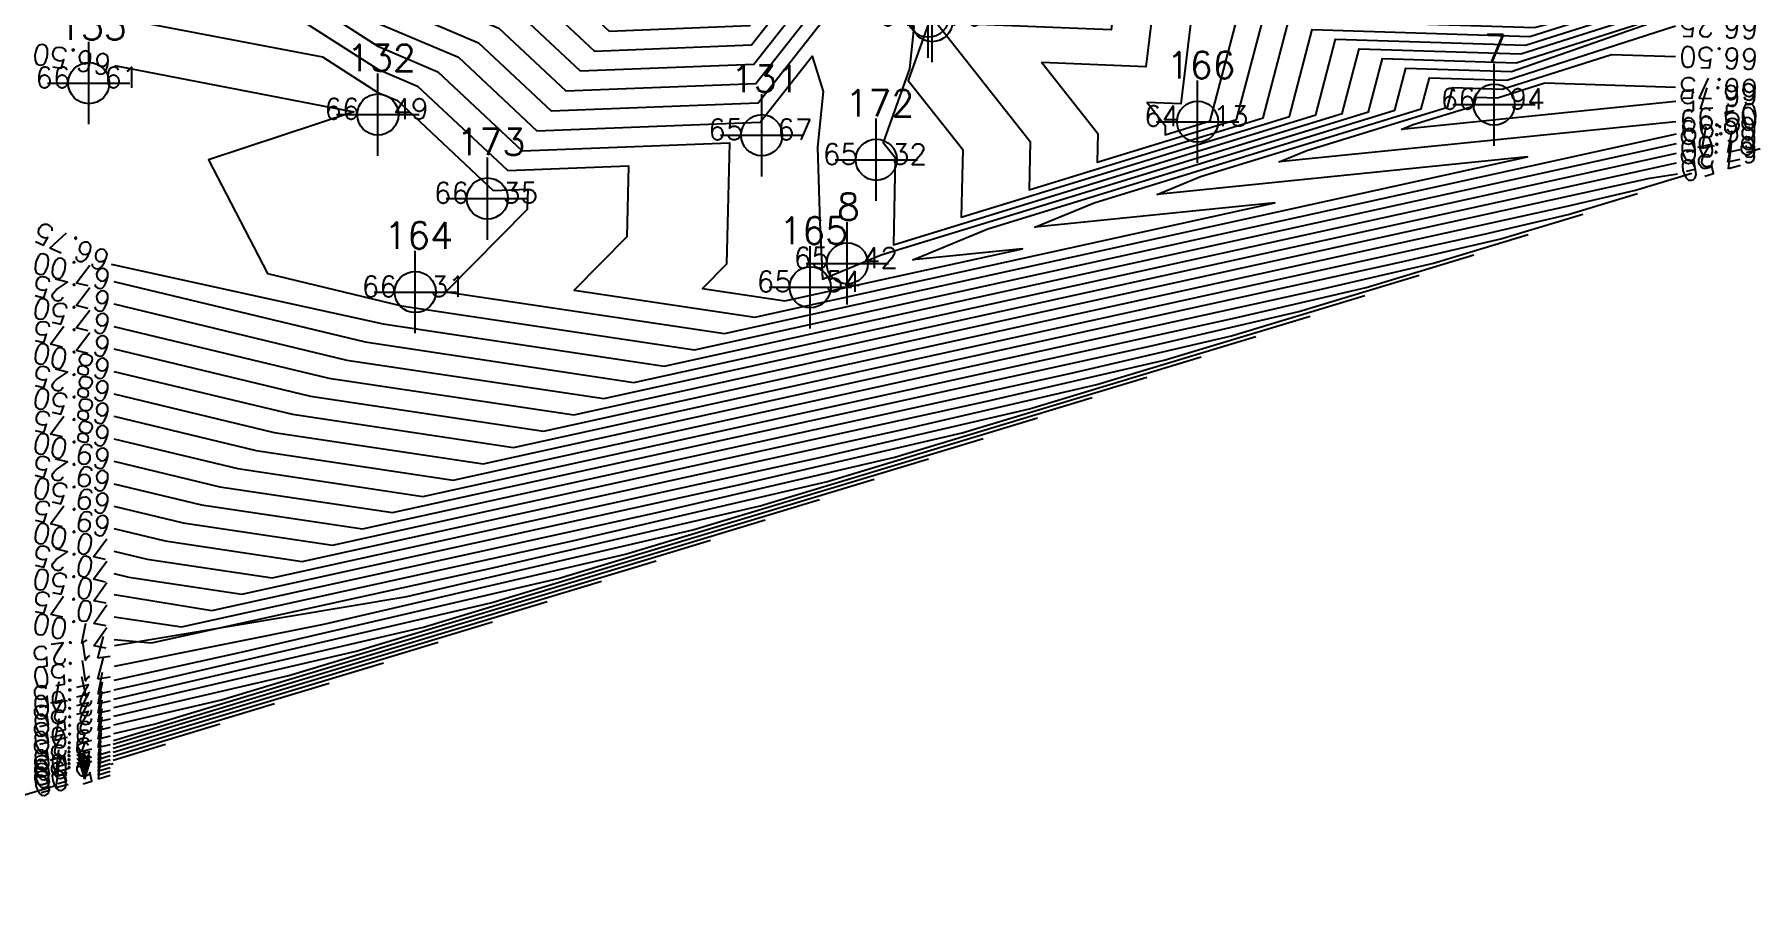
# Model space of a CAD drawing. Header units: millimetres. Extents: x 1412621 to 1412799, y 4931530 to 4931669.
# Drawn here: x 1412663.09 to 1412704.92, y 4931533.23 to 4931554.19 of the extents above; entities that cross this region are included whole.
import ezdxf
from ezdxf.enums import TextEntityAlignment as Align

# ---------------------------------------------------------------- set-up
doc = ezdxf.new("R2010")
doc.units = ezdxf.units.MM
doc.header["$PDMODE"] = 34
doc.header["$PDSIZE"] = 1
for name, color, linetype in [('CIVIL', 50, 'Continuous'), ('CIVIL-DRAW', 80, 'Continuous'), ('CIVIL-NONAME', 130, 'Continuous'), ('CIVIL-TEXT', 240, 'Continuous'), ('CIVIL-Z', 50, 'Continuous'), ('Tcontours0', 7, 'Continuous'), ('Tcontours1', 7, 'Continuous'), ('Tcontours2', 7, 'Continuous'), ('Tcontours3', 7, 'Continuous')]:
    doc.layers.add(name, color=color, linetype=linetype)
doc.styles.add('CIVILCADMAIN', font='TXT.SHX')
doc.styles.get("Standard").update_dxf_attribs({"font": 'arial.ttf'})

# ---------------------------------------------------------------- blocks, each defined once
blk = doc.blocks.new('CIVIL-ZZ')
at = {"layer": 'CIVIL-DRAW'}
blk.add_point((0, 0), dxfattribs=at)
at = {"layer": 'CIVIL-NONAME'}
blk.add_attdef('NAME', text='', height=1.8, dxfattribs=at).set_placement((0, 2.1), align=Align.CENTER)
at = {"layer": 'CIVIL-TEXT', "flags": 8}
blk.add_attdef('TEXT', text='', height=2, dxfattribs=at).set_placement((0.2, -3.3), align=Align.CENTER)
at = {"layer": 'CIVIL-Z'}
blk.add_attdef('Z1', text='', height=1.6, dxfattribs=at).set_placement((-0.75, -0.225), align=Align.RIGHT)
blk.add_attdef('Z2', (0.75, -0.225), '', height=1.6, dxfattribs=at)

msp = doc.modelspace()

# ---------------------------------------------------------------- linework, layer by layer
at = {"layer": 'Tcontours0'}
for points in [[(1412665.025, 4931560.044), (1412665.427, 4931559.455), (1412671.437, 4931555.588), (1412674.374, 4931554.343), (1412675.994, 4931552.823), (1412680.615, 4931553.001), (1412683.629, 4931556.838), (1412683.743, 4931556.986), (1412684.25, 4931556.873), (1412687.647, 4931556.109), (1412688.304, 4931556.135), (1412688.461, 4931555.778), (1412688.393, 4931555.21), (1412686.487, 4931555.286), (1412684.844, 4931554.574), (1412684.313, 4931553.074), (1412685.636, 4931551.398), (1412685.603, 4931549.753), (1412693.57, 4931552.202), (1412694.125, 4931554.314), (1412699.413, 4931554.147), (1412702.999, 4931555.287)], [(1412665.021, 4931541.644), (1412665.826, 4931541.451), (1412668.862, 4931540.994), (1412682.201, 4931543.928), (1412687.259, 4931545.103), (1412691.429, 4931546.363)], [(1412665.005, 4931536.473), (1412664.95, 4931536.456)]]:
    msp.add_lwpolyline(points, dxfattribs=at)
at = {"layer": 'Tcontours1'}
for points in [[(1412665.032, 4931555.805), (1412668.694, 4931555.109), (1412671.434, 4931553.346), (1412672.399, 4931552.937), (1412674.586, 4931550.885), (1412677.522, 4931550.999), (1412677.48, 4931549.276), (1412676.201, 4931547.983), (1412680.584, 4931547.324), (1412693.22, 4931550.103), (1412687.39, 4931549.51), (1412688.827, 4931550.104), (1412696.133, 4931552.35), (1412696.402, 4931553.373), (1412698.964, 4931553.292), (1412702.969, 4931554.693)], [(1412665.021, 4931548.191), (1412671.121, 4931546.723), (1412677.653, 4931545.742), (1412702.975, 4931551.31)], [(1412665.021, 4931546.009), (1412669.356, 4931544.966), (1412674.723, 4931544.159), (1412698.302, 4931549.345), (1412700.341, 4931549.818), (1412702.021, 4931550.326)], [(1412665.021, 4931543.827), (1412667.591, 4931543.208), (1412671.792, 4931542.577), (1412690.251, 4931546.636), (1412693.8, 4931547.461), (1412696.725, 4931548.345)], [(1412665.029, 4931539.498), (1412665.931, 4931539.412), (1412674.15, 4931541.219), (1412680.718, 4931542.746), (1412686.133, 4931544.382)], [(1412665.025, 4931538.275), (1412666.099, 4931538.511), (1412674.177, 4931540.389), (1412680.838, 4931542.4)], [(1412665.023, 4931537.424), (1412667.636, 4931538.031), (1412675.542, 4931540.419)], [(1412665.005, 4931536.855), (1412670.246, 4931538.438)]]:
    msp.add_lwpolyline(points, dxfattribs=at)
at = {"layer": 'Tcontours2'}
for points in [[(1412664.91, 4931560.801), (1412666.502, 4931559.886), (1412671.438, 4931556.709), (1412675.361, 4931555.046), (1412676.697, 4931553.791), (1412680.511, 4931553.939), (1412682.998, 4931557.105), (1412683.362, 4931557.576), (1412684.969, 4931557.215), (1412687.379, 4931556.674), (1412689.766, 4931556.767), (1412690.336, 4931555.469), (1412690.087, 4931553.408), (1412687.555, 4931553.509), (1412688.915, 4931551.786), (1412688.901, 4931551.087), (1412692.289, 4931552.129), (1412692.987, 4931554.784), (1412699.638, 4931554.574), (1412703.117, 4931555.393)], [(1412665.032, 4931558.193), (1412665.9, 4931558.029), (1412671.435, 4931554.467), (1412673.387, 4931553.64), (1412675.29, 4931551.854), (1412680.72, 4931552.064), (1412681.977, 4931553.665), (1412682.25, 4931552.809), (1412682.107, 4931551.456), (1412682.168, 4931549.629), (1412682.232, 4931548.246), (1412683.66, 4931548.836), (1412694.852, 4931552.276), (1412695.263, 4931553.844), (1412699.189, 4931553.719), (1412702.999, 4931554.931)], [(1412702.955, 4931552.074), (1412693.322, 4931551.095), (1412693.995, 4931551.373), (1412697.414, 4931552.424), (1412697.54, 4931552.903), (1412698.74, 4931552.865), (1412701.395, 4931553.709), (1412702.951, 4931553.657)], [(1412665.039, 4931553.435), (1412670.847, 4931552.312), (1412667.319, 4931551.15), (1412668.752, 4931548.385), (1412672.004, 4931547.602), (1412679.119, 4931546.533), (1412702.975, 4931551.779)], [(1412705.005, 4931551.418), (1412704.669, 4931551.317)], [(1412665.021, 4931547.1), (1412670.239, 4931545.844), (1412676.188, 4931544.95), (1412702.328, 4931550.699), (1412702.995, 4931550.811)], [(1412665.021, 4931544.918), (1412668.474, 4931544.087), (1412673.258, 4931543.368), (1412694.277, 4931547.99), (1412697.07, 4931548.64), (1412699.373, 4931549.335)], [(1412665.021, 4931542.735), (1412666.708, 4931542.329), (1412670.327, 4931541.786), (1412686.226, 4931545.282), (1412690.529, 4931546.282), (1412694.077, 4931547.354)], [(1412665.029, 4931540.589), (1412667.397, 4931540.203), (1412678.175, 4931542.573), (1412683.988, 4931543.925), (1412688.781, 4931545.373)], [(1412665.038, 4931538.848), (1412670.124, 4931539.865), (1412677.447, 4931541.567), (1412683.485, 4931543.391)], [(1412665.023, 4931537.842), (1412670.906, 4931539.21), (1412678.19, 4931541.41)], [(1412665.012, 4931537.046), (1412672.894, 4931539.428)], [(1412665.005, 4931536.664), (1412667.598, 4931537.447)]]:
    msp.add_lwpolyline(points, dxfattribs=at)
at = {"layer": 'Tcontours3'}
for points in [[(1412664.91, 4931561.325), (1412667.039, 4931560.101), (1412671.439, 4931557.269), (1412675.854, 4931555.397), (1412677.049, 4931554.276), (1412680.459, 4931554.408), (1412682.682, 4931557.238), (1412683.171, 4931557.871), (1412685.329, 4931557.386), (1412687.245, 4931556.956), (1412690.496, 4931557.083), (1412691.273, 4931555.315), (1412690.934, 4931552.507), (1412690.113, 4931552.539), (1412690.554, 4931551.981), (1412690.55, 4931551.754), (1412691.649, 4931552.092), (1412692.418, 4931555.019), (1412699.75, 4931554.787), (1412703.17, 4931555.496)], [(1412664.91, 4931560.277), (1412665.964, 4931559.67), (1412671.438, 4931556.149), (1412674.867, 4931554.694), (1412676.346, 4931553.307), (1412680.563, 4931553.47), (1412683.313, 4931556.971), (1412683.553, 4931557.281), (1412684.61, 4931557.044), (1412687.513, 4931556.392), (1412689.035, 4931556.451), (1412689.398, 4931555.624), (1412689.24, 4931554.309), (1412684.996, 4931554.478), (1412687.276, 4931551.592), (1412687.252, 4931550.42), (1412692.93, 4931552.166), (1412693.556, 4931554.549), (1412699.526, 4931554.36), (1412703.077, 4931555.282)], [(1412664.954, 4931558.918), (1412671.436, 4931555.028), (1412673.88, 4931553.991), (1412675.642, 4931552.338), (1412680.668, 4931552.533), (1412683.775, 4931556.489), (1412684.448, 4931554.374), (1412684.341, 4931553.36), (1412683.708, 4931551.57), (1412683.997, 4931551.203), (1412683.954, 4931549.086), (1412694.211, 4931552.239), (1412694.694, 4931554.079), (1412699.301, 4931553.933), (1412702.999, 4931555.109)], [(1412665.032, 4931556.999), (1412667.297, 4931556.569), (1412671.434, 4931553.907), (1412672.893, 4931553.288), (1412674.938, 4931551.37), (1412679.971, 4931551.564), (1412679.9, 4931548.611), (1412679.316, 4931548.02), (1412681.317, 4931547.72), (1412687.085, 4931548.988), (1412684.423, 4931548.718), (1412686.244, 4931549.47), (1412695.492, 4931552.313), (1412695.833, 4931553.608), (1412699.076, 4931553.506), (1412702.999, 4931554.753)], [(1412665.032, 4931554.611), (1412670.091, 4931553.649), (1412671.433, 4931552.786), (1412671.906, 4931552.585), (1412674.234, 4931550.401), (1412675.073, 4931550.433), (1412675.061, 4931549.941), (1412673.086, 4931547.945), (1412679.851, 4931546.928), (1412699.355, 4931551.218), (1412690.356, 4931550.302), (1412691.411, 4931550.739), (1412696.774, 4931552.387), (1412696.971, 4931553.138), (1412698.852, 4931553.079), (1412702.951, 4931554.404)], [(1412696.288, 4931551.887), (1412696.578, 4931552.007), (1412698.055, 4931552.461), (1412698.109, 4931552.668), (1412698.627, 4931552.651), (1412699.774, 4931553.016), (1412702.951, 4931552.91)], [(1412702.955, 4931552.565), (1412696.288, 4931551.887)], [(1412664.959, 4931548.611), (1412671.562, 4931547.163), (1412678.386, 4931546.137), (1412702.975, 4931551.545)], [(1412665.021, 4931547.646), (1412670.68, 4931546.284), (1412676.921, 4931545.346), (1412702.975, 4931551.075)], [(1412665.021, 4931546.555), (1412669.797, 4931545.405), (1412675.456, 4931544.555), (1412700.315, 4931550.022), (1412701.976, 4931550.408), (1412703.345, 4931550.821)], [(1412665.021, 4931545.463), (1412668.915, 4931544.526), (1412673.99, 4931543.764), (1412696.29, 4931548.667), (1412698.705, 4931549.229), (1412700.697, 4931549.831)], [(1412665.021, 4931544.372), (1412668.032, 4931543.647), (1412672.525, 4931542.972), (1412692.264, 4931547.313), (1412695.435, 4931548.05), (1412698.049, 4931548.84)], [(1412665.021, 4931543.281), (1412667.15, 4931542.769), (1412671.06, 4931542.181), (1412688.239, 4931545.959), (1412692.164, 4931546.872), (1412695.401, 4931547.849)], [(1412665.021, 4931542.19), (1412666.267, 4931541.89), (1412669.595, 4931541.39), (1412684.213, 4931544.605), (1412688.894, 4931545.693), (1412692.753, 4931546.859)], [(1412665.021, 4931541.099), (1412665.385, 4931541.011), (1412668.129, 4931540.599), (1412680.188, 4931543.25), (1412685.623, 4931544.514), (1412690.105, 4931545.868)], [(1412665.029, 4931540.044), (1412666.664, 4931539.807), (1412676.162, 4931541.896), (1412682.353, 4931543.335), (1412687.457, 4931544.877)], [(1412665.038, 4931539.353), (1412672.137, 4931540.542), (1412679.082, 4931542.157), (1412684.809, 4931543.886)], [(1412665.025, 4931538.509), (1412668.112, 4931539.188), (1412675.812, 4931540.978), (1412682.162, 4931542.896)], [(1412665.023, 4931538.05), (1412672.541, 4931539.799), (1412679.514, 4931541.905)], [(1412665.023, 4931537.633), (1412669.271, 4931538.62), (1412676.866, 4931540.914)], [(1412665.023, 4931537.214), (1412666, 4931537.442), (1412674.218, 4931539.924)], [(1412665.005, 4931536.95), (1412671.57, 4931538.933)], [(1412665.005, 4931536.759), (1412668.922, 4931537.942)], [(1412665.005, 4931536.568), (1412666.274, 4931536.951)], [(1412654.576, 4931533.227), (1412663.626, 4931535.961)]]:
    msp.add_lwpolyline(points, dxfattribs=at)

# ---------------------------------------------------------------- block references
at = {"layer": 'CIVIL'}
ref = msp.add_blockref('CIVIL-ZZ', (1412684.8, 4931554.624, 65.21), dxfattribs=dict(at, xscale=0.5, yscale=0.5))
ref.add_attrib('Z2', '21', (1412685.175, 4931554.512, 65.21), dxfattribs={"layer": 'CIVIL-Z', "height": 0.5, "style": 'CIVILCADMAIN'})
ref.add_attrib('Z1', '65', (1412683.5, 4931554.512, 65.21), dxfattribs={"layer": 'CIVIL-Z', "height": 0.5, "style": 'CIVILCADMAIN'})
ref.add_attrib('NAME', '46', (1412684.3, 4931555.674, 65.21), dxfattribs={"layer": 'CIVIL-NONAME', "height": 0.65, "style": 'CIVILCADMAIN'})
ref = msp.add_blockref('CIVIL-ZZ', (1412684.894, 4931554.517, 64.76), dxfattribs=dict(at, xscale=0.5, yscale=0.5))
ref.add_attrib('Z2', '76', (1412685.269, 4931554.405, 64.76), dxfattribs={"layer": 'CIVIL-Z', "height": 0.5, "style": 'CIVILCADMAIN'})
ref.add_attrib('Z1', '64', (1412683.594, 4931554.405, 64.76), dxfattribs={"layer": 'CIVIL-Z', "height": 0.5, "style": 'CIVILCADMAIN'})
ref.add_attrib('NAME', '47', (1412684.394, 4931555.567, 64.76), dxfattribs={"layer": 'CIVIL-NONAME', "height": 0.65, "style": 'CIVILCADMAIN'})
ref = msp.add_blockref('CIVIL-ZZ', (1412664.412, 4931553.01, 66.61), dxfattribs=dict(at, xscale=0.5, yscale=0.5))
ref.add_attrib('Z2', '61', (1412664.787, 4931552.897, 66.61), dxfattribs={"layer": 'CIVIL-Z', "height": 0.5, "style": 'CIVILCADMAIN'})
ref.add_attrib('Z1', '66', (1412663.112, 4931552.897, 66.61), dxfattribs={"layer": 'CIVIL-Z', "height": 0.5, "style": 'CIVILCADMAIN'})
ref.add_attrib('NAME', '133', (1412663.662, 4931554.06, 66.61), dxfattribs={"layer": 'CIVIL-NONAME', "height": 0.65, "style": 'CIVILCADMAIN'})
ref = msp.add_blockref('CIVIL-ZZ', (1412698.542, 4931552.489, 66.94), dxfattribs=dict(at, xscale=0.5, yscale=0.5))
ref.add_attrib('Z2', '94', (1412698.917, 4931552.377, 66.94), dxfattribs={"layer": 'CIVIL-Z', "height": 0.5, "style": 'CIVILCADMAIN'})
ref.add_attrib('Z1', '66', (1412697.242, 4931552.377, 66.94), dxfattribs={"layer": 'CIVIL-Z', "height": 0.5, "style": 'CIVILCADMAIN'})
ref.add_attrib('NAME', '7', (1412698.292, 4931553.539, 66.94), dxfattribs={"layer": 'CIVIL-NONAME', "height": 0.65, "style": 'CIVILCADMAIN'})
ref = msp.add_blockref('CIVIL-ZZ', (1412671.432, 4931552.248, 66.49), dxfattribs=dict(at, xscale=0.5, yscale=0.5))
ref.add_attrib('Z2', '49', (1412671.807, 4931552.135, 66.49), dxfattribs={"layer": 'CIVIL-Z', "height": 0.5, "style": 'CIVILCADMAIN'})
ref.add_attrib('Z1', '66', (1412670.132, 4931552.135, 66.49), dxfattribs={"layer": 'CIVIL-Z', "height": 0.5, "style": 'CIVILCADMAIN'})
ref.add_attrib('NAME', '132', (1412670.682, 4931553.298, 66.49), dxfattribs={"layer": 'CIVIL-NONAME', "height": 0.65, "style": 'CIVILCADMAIN'})
ref = msp.add_blockref('CIVIL-ZZ', (1412691.341, 4931552.074, 64.13), dxfattribs=dict(at, xscale=0.5, yscale=0.5))
ref.add_attrib('Z2', '13', (1412691.716, 4931551.962, 64.13), dxfattribs={"layer": 'CIVIL-Z', "height": 0.5, "style": 'CIVILCADMAIN'})
ref.add_attrib('Z1', '64', (1412690.041, 4931551.962, 64.13), dxfattribs={"layer": 'CIVIL-Z', "height": 0.5, "style": 'CIVILCADMAIN'})
ref.add_attrib('NAME', '166', (1412690.591, 4931553.124, 64.13), dxfattribs={"layer": 'CIVIL-NONAME', "height": 0.65, "style": 'CIVILCADMAIN'})
ref = msp.add_blockref('CIVIL-ZZ', (1412680.755, 4931551.745, 65.67), dxfattribs=dict(at, xscale=0.5, yscale=0.5))
ref.add_attrib('Z2', '67', (1412681.13, 4931551.633, 65.67), dxfattribs={"layer": 'CIVIL-Z', "height": 0.5, "style": 'CIVILCADMAIN'})
ref.add_attrib('Z1', '65', (1412679.455, 4931551.633, 65.67), dxfattribs={"layer": 'CIVIL-Z', "height": 0.5, "style": 'CIVILCADMAIN'})
ref.add_attrib('NAME', '131', (1412680.005, 4931552.795, 65.67), dxfattribs={"layer": 'CIVIL-NONAME', "height": 0.65, "style": 'CIVILCADMAIN'})
ref = msp.add_blockref('CIVIL-ZZ', (1412683.538, 4931551.149, 65.32), dxfattribs=dict(at, xscale=0.5, yscale=0.5))
ref.add_attrib('Z2', '32', (1412683.913, 4931551.037, 65.32), dxfattribs={"layer": 'CIVIL-Z', "height": 0.5, "style": 'CIVILCADMAIN'})
ref.add_attrib('Z1', '65', (1412682.238, 4931551.037, 65.32), dxfattribs={"layer": 'CIVIL-Z', "height": 0.5, "style": 'CIVILCADMAIN'})
ref.add_attrib('NAME', '172', (1412682.788, 4931552.199, 65.32), dxfattribs={"layer": 'CIVIL-NONAME', "height": 0.65, "style": 'CIVILCADMAIN'})
ref = msp.add_blockref('CIVIL-ZZ', (1412674.093, 4931550.207, 66.35), dxfattribs=dict(at, xscale=0.5, yscale=0.5))
ref.add_attrib('Z2', '35', (1412674.468, 4931550.094, 66.35), dxfattribs={"layer": 'CIVIL-Z', "height": 0.5, "style": 'CIVILCADMAIN'})
ref.add_attrib('Z1', '66', (1412672.793, 4931550.094, 66.35), dxfattribs={"layer": 'CIVIL-Z', "height": 0.5, "style": 'CIVILCADMAIN'})
ref.add_attrib('NAME', '173', (1412673.343, 4931551.257, 66.35), dxfattribs={"layer": 'CIVIL-NONAME', "height": 0.65, "style": 'CIVILCADMAIN'})
ref = msp.add_blockref('CIVIL-ZZ', (1412682.833, 4931548.633, 65.42), dxfattribs=dict(at, xscale=0.5, yscale=0.5))
ref.add_attrib('Z2', '42', (1412683.208, 4931548.52, 65.42), dxfattribs={"layer": 'CIVIL-Z', "height": 0.5, "style": 'CIVILCADMAIN'})
ref.add_attrib('Z1', '65', (1412681.533, 4931548.52, 65.42), dxfattribs={"layer": 'CIVIL-Z', "height": 0.5, "style": 'CIVILCADMAIN'})
ref.add_attrib('NAME', '8', (1412682.583, 4931549.683, 65.42), dxfattribs={"layer": 'CIVIL-NONAME', "height": 0.65, "style": 'CIVILCADMAIN'})
ref = msp.add_blockref('CIVIL-ZZ', (1412672.339, 4931547.936, 66.31), dxfattribs=dict(at, xscale=0.5, yscale=0.5))
ref.add_attrib('Z2', '31', (1412672.714, 4931547.823, 66.31), dxfattribs={"layer": 'CIVIL-Z', "height": 0.5, "style": 'CIVILCADMAIN'})
ref.add_attrib('Z1', '66', (1412671.039, 4931547.823, 66.31), dxfattribs={"layer": 'CIVIL-Z', "height": 0.5, "style": 'CIVILCADMAIN'})
ref.add_attrib('NAME', '164', (1412671.589, 4931548.986, 66.31), dxfattribs={"layer": 'CIVIL-NONAME', "height": 0.65, "style": 'CIVILCADMAIN'})
ref = msp.add_blockref('CIVIL-ZZ', (1412681.932, 4931548.052, 65.54), dxfattribs=dict(at, xscale=0.5, yscale=0.5))
ref.add_attrib('Z2', '54', (1412682.307, 4931547.94, 65.54), dxfattribs={"layer": 'CIVIL-Z', "height": 0.5, "style": 'CIVILCADMAIN'})
ref.add_attrib('Z1', '65', (1412680.632, 4931547.94, 65.54), dxfattribs={"layer": 'CIVIL-Z', "height": 0.5, "style": 'CIVILCADMAIN'})
ref.add_attrib('NAME', '165', (1412681.182, 4931549.102, 65.54), dxfattribs={"layer": 'CIVIL-NONAME', "height": 0.65, "style": 'CIVILCADMAIN'})

# ---------------------------------------------------------------- texts
at = {"layer": 'Tcontours0', "style": 'CIVILCADMAIN'}
for s, rotation, p in [('70.00', 166.4679, (1412664, 4931541.89, 70)), ('75.00', 196.8064, (1412664, 4931536.169, 75))]:
    msp.add_text(s, height=0.5, rotation=rotation, dxfattribs=at).set_placement(p, align=Align.MIDDLE_CENTER)
at = {"layer": 'Tcontours1', "style": 'CIVILCADMAIN'}
for s, rotation, p in [('67.00', 192.4026, (1412704, 4931551.536, 67)), ('67.00', 166.4679, (1412664, 4931548.437, 67)), ('68.00', 166.4679, (1412664, 4931546.255, 68)), ('69.00', 166.4679, (1412664, 4931544.072, 69)), ('71.00', 168.4959, (1412664, 4931539.708, 71)), ('72.00', 192.4026, (1412664, 4931538.049, 72)), ('73.00', 193.0873, (1412664, 4931537.186, 73)), ('74.00', 196.8064, (1412664, 4931536.551, 74))]:
    msp.add_text(s, height=0.5, rotation=rotation, dxfattribs=at).set_placement(p, align=Align.MIDDLE_CENTER)
at = {"layer": 'Tcontours2', "style": 'CIVILCADMAIN'}
for s, rotation, p in [('66.50', 171.5277, (1412664, 4931553.589, 66.5)), ('66.50', 178.0876, (1412704, 4931553.622, 66.5)), ('66.50', 5.8079, (1412704, 4931552.181, 66.5)), ('66.50', 12.4026, (1412704, 4931552.005, 66.5)), ('67.50', 196.8064, (1412704, 4931551.115, 67.5)), ('67.50', 166.4679, (1412664, 4931547.346, 67.5)), ('68.50', 166.4679, (1412664, 4931545.164, 68.5)), ('69.50', 166.4679, (1412664, 4931542.981, 69.5)), ('70.50', 168.4959, (1412664, 4931540.799, 70.5)), ('71.50', 188.6023, (1412664, 4931538.691, 71.5)), ('72.50', 193.0873, (1412664, 4931537.604, 72.5)), ('73.50', 195.3676, (1412664, 4931536.767, 73.5)), ('74.50', 196.8064, (1412664, 4931536.36, 74.5))]:
    msp.add_text(s, height=0.5, rotation=rotation, dxfattribs=at).set_placement(p, align=Align.MIDDLE_CENTER)
at = {"layer": 'Tcontours3', "style": 'CIVILCADMAIN'}
for s, rotation, p in [('66.25', 178.0876, (1412704, 4931554.369, 66.25)), ('66.75', 185.8079, (1412704, 4931552.671, 66.75)), ('66.75', 178.0876, (1412704, 4931552.875, 66.75)), ('66.75', 192.4026, (1412704, 4931551.77, 66.75)), ('67.25', 192.4245, (1412704, 4931551.301, 67.25)), ('66.75', 155.9462, (1412664, 4931549.039, 66.75)), ('67.25', 166.4679, (1412664, 4931547.892, 67.25)), ('67.75', 166.4679, (1412664, 4931546.8, 67.75)), ('68.25', 166.4679, (1412664, 4931545.709, 68.25)), ('68.75', 166.4679, (1412664, 4931544.618, 68.75)), ('69.25', 166.4679, (1412664, 4931543.527, 69.25)), ('69.75', 166.4679, (1412664, 4931542.436, 69.75)), ('70.25', 166.4679, (1412664, 4931541.344, 70.25)), ('70.75', 168.4959, (1412664, 4931540.253, 70.75)), ('71.25', 188.6023, (1412664, 4931539.196, 71.25)), ('71.75', 192.4026, (1412664, 4931538.284, 71.75)), ('72.25', 192.9664, (1412664, 4931537.815, 72.25)), ('72.75', 193.0873, (1412664, 4931537.395, 72.75)), ('73.25', 193.0873, (1412664, 4931536.977, 73.25)), ('73.75', 196.8064, (1412664, 4931536.647, 73.75)), ('74.25', 196.8064, (1412664, 4931536.456, 74.25)), ('74.75', 196.8064, (1412664, 4931536.265, 74.75))]:
    msp.add_text(s, height=0.5, rotation=rotation, dxfattribs=at).set_placement(p, align=Align.MIDDLE_CENTER)

doc.saveas('drawing.dxf')
